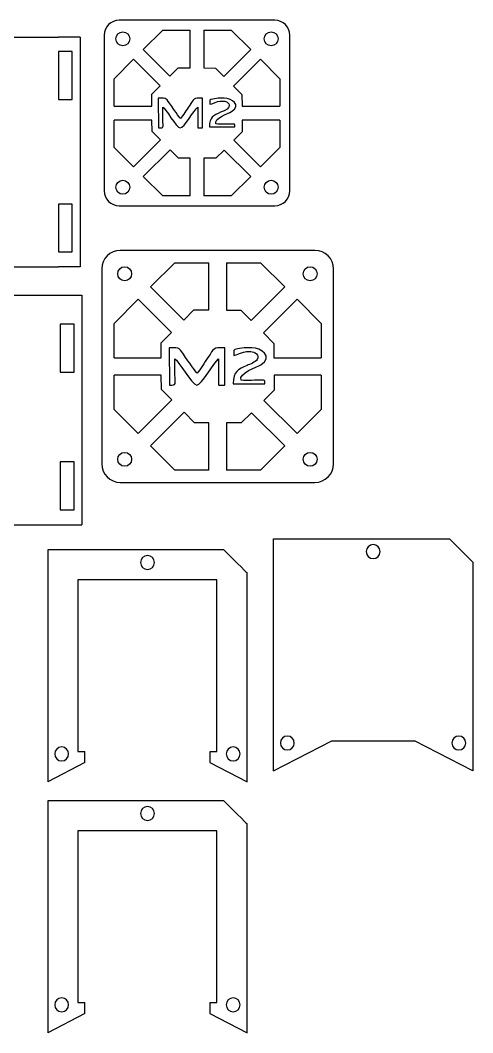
# Model space of a CAD drawing. Extents: x -24.1 to -10.2, y -0.6 to 8.4.
# Drawn here: x -14.04 to -10.19, y -0.2 to 8.39 of the extents above; entities that cross this region are included whole.
import ezdxf

# ---------------------------------------------------------------- set-up
doc = ezdxf.new("R2010")
doc.units = 0
doc.layers.add('LAYER_1', color=7, linetype='CONTINUOUS')

msp = doc.modelspace()

# ---------------------------------------------------------------- linework, layer by layer
at = {"layer": 'LAYER_1'}
for points in [[(-13.7133, 7.7194), (-13.5952, 7.7194), (-13.5952, 8.125), (-13.7133, 8.125), (-13.7133, 7.7194)], [(-13.7133, 6.4257), (-13.5952, 6.4257), (-13.5952, 6.8312), (-13.7133, 6.8312), (-13.7133, 6.4257)], [(-13.6977, 5.4061), (-13.5796, 5.4061), (-13.5796, 5.8116), (-13.6977, 5.8116), (-13.6977, 5.4061)], [(-13.6977, 4.2373), (-13.5796, 4.2373), (-13.5796, 4.6428), (-13.6977, 4.6428), (-13.6977, 4.2373)]]:
    msp.add_lwpolyline(points, close=True, dxfattribs=at)
at = {"layer": 'LAYER_1', "color": 250}
for centre in [(-13.1655, 8.2337), (-11.9057, 8.2337), (-13.1655, 6.9738), (-11.9057, 6.9738), (-13.1497, 6.2401), (-11.5749, 6.2401), (-13.1497, 4.6653), (-11.5749, 4.6653)]:
    msp.add_ellipse(centre, major_axis=(0, 0.0591), ratio=1, dxfattribs=at)
for points, knots in [([(-13.197, 8.3912), (-13.197, 8.3912), (-11.8742, 8.3912), (-11.8742, 8.3912), (-11.8742, 8.3912), (-11.8049, 8.3912), (-11.7482, 8.3345), (-11.7482, 8.2652), (-11.7482, 8.2652), (-11.7482, 8.2652), (-11.7482, 6.9424), (-11.7482, 6.9424), (-11.7482, 6.9424), (-11.7482, 6.8731), (-11.8049, 6.8164), (-11.8742, 6.8164), (-11.8742, 6.8164), (-11.8742, 6.8164), (-13.197, 6.8164), (-13.197, 6.8164), (-13.197, 6.8164), (-13.2663, 6.8164), (-13.323, 6.8731), (-13.323, 6.9424), (-13.323, 6.9424), (-13.323, 6.9424), (-13.323, 8.2652), (-13.323, 8.2652), (-13.323, 8.2652), (-13.323, 8.3345), (-13.2663, 8.3912), (-13.197, 8.3912)], [0, 0, 0, 0, 0.111111, 0.111111, 0.111111, 0.111111, 0.222222, 0.222222, 0.222222, 0.222222, 0.333333, 0.333333, 0.333333, 0.333333, 0.444444, 0.444444, 0.444444, 0.444444, 0.555556, 0.555556, 0.555556, 0.555556, 0.666667, 0.666667, 0.666667, 0.666667, 0.777778, 0.777778, 0.777778, 0.777778, 1, 1, 1, 1]), ([(-12.9915, 8.1431), (-12.9915, 8.1431), (-12.8271, 8.3075), (-12.8271, 8.3075), (-12.8271, 8.3075), (-12.8271, 8.3075), (-12.5946, 8.3075), (-12.5946, 8.3075)], [0, 0, 0, 0, 0.333333, 0.333333, 0.333333, 0.333333, 1, 1, 1, 1]), ([(-12.4765, 8.3075), (-12.4765, 8.3075), (-12.2441, 8.3075), (-12.2441, 8.3075), (-12.2441, 8.3075), (-12.2441, 8.3075), (-12.0797, 8.1431), (-12.0797, 8.1431)], [0, 0, 0, 0, 0.333333, 0.333333, 0.333333, 0.333333, 1, 1, 1, 1]), ([(-13.2393, 7.6628), (-13.2393, 7.6628), (-13.2393, 7.8953), (-13.2393, 7.8953), (-13.2393, 7.8953), (-13.2393, 7.8953), (-13.075, 8.0596), (-13.075, 8.0596)], [0, 0, 0, 0, 0.333333, 0.333333, 0.333333, 0.333333, 1, 1, 1, 1]), ([(-11.9962, 8.0596), (-11.9962, 8.0596), (-11.8319, 7.8953), (-11.8319, 7.8953), (-11.8319, 7.8953), (-11.8319, 7.8953), (-11.8319, 7.6628), (-11.8319, 7.6628)], [0, 0, 0, 0, 0.333333, 0.333333, 0.333333, 0.333333, 1, 1, 1, 1]), ([(-12.7661, 7.9178), (-12.7661, 7.9178), (-12.6963, 7.9876), (-12.6963, 7.9876), (-12.6963, 7.9876), (-12.6963, 7.9876), (-12.5946, 7.9871), (-12.5946, 7.9871)], [0, 0, 0, 0, 0.333333, 0.333333, 0.333333, 0.333333, 1, 1, 1, 1]), ([(-12.4765, 7.9864), (-12.4765, 7.9864), (-12.379, 7.9859), (-12.379, 7.9859), (-12.379, 7.9859), (-12.379, 7.9859), (-12.308, 7.9149), (-12.308, 7.9149)], [0, 0, 0, 0, 0.333333, 0.333333, 0.333333, 0.333333, 1, 1, 1, 1]), ([(-12.9189, 7.6628), (-12.9189, 7.6628), (-12.9195, 7.7645), (-12.9195, 7.7645), (-12.9195, 7.7645), (-12.9195, 7.7645), (-12.8496, 7.8343), (-12.8496, 7.8343)], [0, 0, 0, 0, 0.333333, 0.333333, 0.333333, 0.333333, 1, 1, 1, 1]), ([(-12.2245, 7.8314), (-12.2245, 7.8314), (-12.1535, 7.7603), (-12.1535, 7.7603), (-12.1535, 7.7603), (-12.1535, 7.7603), (-12.1529, 7.6628), (-12.1529, 7.6628)], [0, 0, 0, 0, 0.333333, 0.333333, 0.333333, 0.333333, 1, 1, 1, 1]), ([(-12.8638, 7.477), (-12.8638, 7.477), (-12.8658, 7.7284), (-12.8658, 7.7284), (-12.8658, 7.7284), (-12.8658, 7.7284), (-12.8658, 7.7305), (-12.8658, 7.7305), (-12.8658, 7.7305), (-12.7815, 7.7305), (-12.8026, 7.7317), (-12.7531, 7.6641), (-12.7531, 7.6641), (-12.7428, 7.65), (-12.6817, 7.5615), (-12.6755, 7.5574), (-12.6755, 7.5574), (-12.6526, 7.5862), (-12.6248, 7.6291), (-12.6017, 7.6633), (-12.6017, 7.6633), (-12.5565, 7.7299), (-12.569, 7.7305), (-12.4897, 7.7305), (-12.4897, 7.7305), (-12.4897, 7.7305), (-12.4877, 7.7305), (-12.4877, 7.7305), (-12.4877, 7.7305), (-12.4877, 7.7305), (-12.4878, 7.4786), (-12.4878, 7.4786), (-12.4878, 7.4786), (-12.4878, 7.4786), (-12.4892, 7.477), (-12.4892, 7.477), (-12.4892, 7.477), (-12.4892, 7.477), (-12.5272, 7.4775), (-12.5272, 7.4775), (-12.5272, 7.4775), (-12.5272, 7.4775), (-12.5295, 7.4797), (-12.5295, 7.4797), (-12.5295, 7.4797), (-12.5295, 7.4797), (-12.5297, 7.6547), (-12.5297, 7.6547), (-12.5297, 7.6547), (-12.5594, 7.6317), (-12.6464, 7.4767), (-12.6776, 7.4775), (-12.6776, 7.4775), (-12.7098, 7.4783), (-12.8065, 7.6484), (-12.8258, 7.6547), (-12.8258, 7.6547), (-12.8258, 7.6186), (-12.8258, 7.5824), (-12.8258, 7.5463), (-12.8258, 7.5463), (-12.8258, 7.4821), (-12.8099, 7.477), (-12.8638, 7.477)], [0, 0, 0, 0, 0.058824, 0.058824, 0.058824, 0.058824, 0.117647, 0.117647, 0.117647, 0.117647, 0.176471, 0.176471, 0.176471, 0.176471, 0.235294, 0.235294, 0.235294, 0.235294, 0.294118, 0.294118, 0.294118, 0.294118, 0.352941, 0.352941, 0.352941, 0.352941, 0.411765, 0.411765, 0.411765, 0.411765, 0.470588, 0.470588, 0.470588, 0.470588, 0.529412, 0.529412, 0.529412, 0.529412, 0.588235, 0.588235, 0.588235, 0.588235, 0.647059, 0.647059, 0.647059, 0.647059, 0.705882, 0.705882, 0.705882, 0.705882, 0.764706, 0.764706, 0.764706, 0.764706, 0.823529, 0.823529, 0.823529, 0.823529, 0.882353, 0.882353, 0.882353, 0.882353, 1, 1, 1, 1]), ([(-12.4257, 7.6785), (-12.4257, 7.7138), (-12.4333, 7.7168), (-12.4005, 7.7228), (-12.4005, 7.7228), (-12.3817, 7.7262), (-12.3611, 7.7305), (-12.3417, 7.7305), (-12.3417, 7.7305), (-12.3417, 7.7305), (-12.3037, 7.7305), (-12.3037, 7.7305), (-12.3037, 7.7305), (-12.2387, 7.7305), (-12.1569, 7.6692), (-12.2417, 7.6157), (-12.2417, 7.6157), (-12.2681, 7.599), (-12.396, 7.5591), (-12.3761, 7.5112), (-12.3761, 7.5112), (-12.3653, 7.5059), (-12.303, 7.5095), (-12.2857, 7.5095), (-12.2857, 7.5095), (-12.2699, 7.5095), (-12.2547, 7.5097), (-12.2391, 7.5101), (-12.2391, 7.5101), (-12.2105, 7.5109), (-12.2156, 7.5127), (-12.2156, 7.4856), (-12.2156, 7.4856), (-12.2156, 7.4856), (-12.2176, 7.4856), (-12.2176, 7.4856), (-12.2176, 7.4856), (-12.2176, 7.4856), (-12.4297, 7.4856), (-12.4297, 7.4856), (-12.4297, 7.4856), (-12.4297, 7.4856), (-12.4297, 7.4878), (-12.4297, 7.4878), (-12.4297, 7.4878), (-12.4297, 7.5715), (-12.3984, 7.5817), (-12.3347, 7.6103), (-12.3347, 7.6103), (-12.3167, 7.6184), (-12.2782, 7.6325), (-12.267, 7.65), (-12.267, 7.65), (-12.2474, 7.6807), (-12.2851, 7.7045), (-12.3097, 7.7045), (-12.3097, 7.7045), (-12.3097, 7.7045), (-12.3397, 7.7045), (-12.3397, 7.7045), (-12.3397, 7.7045), (-12.3621, 7.7045), (-12.412, 7.6785), (-12.4257, 7.6785)], [0, 0, 0, 0, 0.058824, 0.058824, 0.058824, 0.058824, 0.117647, 0.117647, 0.117647, 0.117647, 0.176471, 0.176471, 0.176471, 0.176471, 0.235294, 0.235294, 0.235294, 0.235294, 0.294118, 0.294118, 0.294118, 0.294118, 0.352941, 0.352941, 0.352941, 0.352941, 0.411765, 0.411765, 0.411765, 0.411765, 0.470588, 0.470588, 0.470588, 0.470588, 0.529412, 0.529412, 0.529412, 0.529412, 0.588235, 0.588235, 0.588235, 0.588235, 0.647059, 0.647059, 0.647059, 0.647059, 0.705882, 0.705882, 0.705882, 0.705882, 0.764706, 0.764706, 0.764706, 0.764706, 0.823529, 0.823529, 0.823529, 0.823529, 0.882353, 0.882353, 0.882353, 0.882353, 1, 1, 1, 1]), ([(-13.075, 7.1479), (-13.075, 7.1479), (-13.2393, 7.3123), (-13.2393, 7.3123), (-13.2393, 7.3123), (-13.2393, 7.3123), (-13.2393, 7.5447), (-13.2393, 7.5447)], [0, 0, 0, 0, 0.333333, 0.333333, 0.333333, 0.333333, 1, 1, 1, 1]), ([(-12.8467, 7.3762), (-12.8467, 7.3762), (-12.9177, 7.4472), (-12.9177, 7.4472), (-12.9177, 7.4472), (-12.9177, 7.4472), (-12.9183, 7.5447), (-12.9183, 7.5447)], [0, 0, 0, 0, 0.333333, 0.333333, 0.333333, 0.333333, 1, 1, 1, 1]), ([(-12.1523, 7.5447), (-12.1523, 7.5447), (-12.1517, 7.4431), (-12.1517, 7.4431), (-12.1517, 7.4431), (-12.1517, 7.4431), (-12.2216, 7.3732), (-12.2216, 7.3732)], [0, 0, 0, 0, 0.333333, 0.333333, 0.333333, 0.333333, 1, 1, 1, 1]), ([(-11.8319, 7.5447), (-11.8319, 7.5447), (-11.8319, 7.3123), (-11.8319, 7.3123), (-11.8319, 7.3123), (-11.8319, 7.3123), (-11.9962, 7.1479), (-11.9962, 7.1479)], [0, 0, 0, 0, 0.333333, 0.333333, 0.333333, 0.333333, 1, 1, 1, 1]), ([(-12.5946, 7.2211), (-12.5946, 7.2211), (-12.6922, 7.2216), (-12.6922, 7.2216), (-12.6922, 7.2216), (-12.6922, 7.2216), (-12.7632, 7.2926), (-12.7632, 7.2926)], [0, 0, 0, 0, 0.333333, 0.333333, 0.333333, 0.333333, 1, 1, 1, 1]), ([(-12.3051, 7.2897), (-12.3051, 7.2897), (-12.3749, 7.2199), (-12.3749, 7.2199), (-12.3749, 7.2199), (-12.3749, 7.2199), (-12.4765, 7.2204), (-12.4765, 7.2204)], [0, 0, 0, 0, 0.333333, 0.333333, 0.333333, 0.333333, 1, 1, 1, 1]), ([(-12.5946, 6.9), (-12.5946, 6.9), (-12.8271, 6.9), (-12.8271, 6.9), (-12.8271, 6.9), (-12.8271, 6.9), (-12.9915, 7.0644), (-12.9915, 7.0644)], [0, 0, 0, 0, 0.333333, 0.333333, 0.333333, 0.333333, 1, 1, 1, 1]), ([(-12.0797, 7.0644), (-12.0797, 7.0644), (-12.2441, 6.9), (-12.2441, 6.9), (-12.2441, 6.9), (-12.2441, 6.9), (-12.4765, 6.9), (-12.4765, 6.9)], [0, 0, 0, 0, 0.333333, 0.333333, 0.333333, 0.333333, 1, 1, 1, 1]), ([(-13.1871, 6.4379), (-13.1871, 6.4379), (-11.5336, 6.4379), (-11.5336, 6.4379), (-11.5336, 6.4379), (-11.4469, 6.4379), (-11.3761, 6.367), (-11.3761, 6.2804), (-11.3761, 6.2804), (-11.3761, 6.2804), (-11.3761, 4.6268), (-11.3761, 4.6268), (-11.3761, 4.6268), (-11.3761, 4.5402), (-11.4469, 4.4694), (-11.5336, 4.4694), (-11.5336, 4.4694), (-11.5336, 4.4694), (-13.1871, 4.4694), (-13.1871, 4.4694), (-13.1871, 4.4694), (-13.2737, 4.4694), (-13.3446, 4.5402), (-13.3446, 4.6268), (-13.3446, 4.6268), (-13.3446, 4.6268), (-13.3446, 6.2804), (-13.3446, 6.2804), (-13.3446, 6.2804), (-13.3446, 6.367), (-13.2737, 6.4379), (-13.1871, 6.4379)], [0, 0, 0, 0, 0.111111, 0.111111, 0.111111, 0.111111, 0.222222, 0.222222, 0.222222, 0.222222, 0.333333, 0.333333, 0.333333, 0.333333, 0.444444, 0.444444, 0.444444, 0.444444, 0.555556, 0.555556, 0.555556, 0.555556, 0.666667, 0.666667, 0.666667, 0.666667, 0.777778, 0.777778, 0.777778, 0.777778, 1, 1, 1, 1]), ([(-12.9302, 6.1278), (-12.9302, 6.1278), (-12.7247, 6.3333), (-12.7247, 6.3333), (-12.7247, 6.3333), (-12.7247, 6.3333), (-12.4342, 6.3333), (-12.4342, 6.3333)], [0, 0, 0, 0, 0.333333, 0.333333, 0.333333, 0.333333, 1, 1, 1, 1]), ([(-12.2865, 6.3333), (-12.2865, 6.3333), (-11.996, 6.3333), (-11.996, 6.3333), (-11.996, 6.3333), (-11.996, 6.3333), (-11.7905, 6.1278), (-11.7905, 6.1278)], [0, 0, 0, 0, 0.333333, 0.333333, 0.333333, 0.333333, 1, 1, 1, 1]), ([(-13.24, 5.5274), (-13.24, 5.5274), (-13.24, 5.818), (-13.24, 5.818), (-13.24, 5.818), (-13.24, 5.818), (-13.0346, 6.0234), (-13.0346, 6.0234)], [0, 0, 0, 0, 0.333333, 0.333333, 0.333333, 0.333333, 1, 1, 1, 1]), ([(-11.6861, 6.0234), (-11.6861, 6.0234), (-11.4807, 5.818), (-11.4807, 5.818), (-11.4807, 5.818), (-11.4807, 5.818), (-11.4807, 5.5274), (-11.4807, 5.5274)], [0, 0, 0, 0, 0.333333, 0.333333, 0.333333, 0.333333, 1, 1, 1, 1]), ([(-12.6485, 5.8462), (-12.6485, 5.8462), (-12.5612, 5.9334), (-12.5612, 5.9334), (-12.5612, 5.9334), (-12.5612, 5.9334), (-12.4342, 5.9327), (-12.4342, 5.9327)], [0, 0, 0, 0, 0.333333, 0.333333, 0.333333, 0.333333, 1, 1, 1, 1]), ([(-12.2865, 5.9319), (-12.2865, 5.9319), (-12.1646, 5.9313), (-12.1646, 5.9313), (-12.1646, 5.9313), (-12.1646, 5.9313), (-12.0759, 5.8425), (-12.0759, 5.8425)], [0, 0, 0, 0, 0.333333, 0.333333, 0.333333, 0.333333, 1, 1, 1, 1]), ([(-12.8395, 5.5274), (-12.8395, 5.5274), (-12.8402, 5.6545), (-12.8402, 5.6545), (-12.8402, 5.6545), (-12.8402, 5.6545), (-12.7529, 5.7418), (-12.7529, 5.7418)], [0, 0, 0, 0, 0.333333, 0.333333, 0.333333, 0.333333, 1, 1, 1, 1]), ([(-11.9714, 5.7381), (-11.9714, 5.7381), (-11.8827, 5.6493), (-11.8827, 5.6493), (-11.8827, 5.6493), (-11.8827, 5.6493), (-11.882, 5.5274), (-11.882, 5.5274)], [0, 0, 0, 0, 0.333333, 0.333333, 0.333333, 0.333333, 1, 1, 1, 1]), ([(-12.7706, 5.2951), (-12.7706, 5.2951), (-12.7731, 5.6094), (-12.7731, 5.6094), (-12.7731, 5.6094), (-12.7731, 5.6094), (-12.7731, 5.6121), (-12.7731, 5.6121), (-12.7731, 5.6121), (-12.6678, 5.6121), (-12.6941, 5.6136), (-12.6322, 5.529), (-12.6322, 5.529), (-12.6193, 5.5114), (-12.543, 5.4008), (-12.5352, 5.3957), (-12.5352, 5.3957), (-12.5066, 5.4317), (-12.4719, 5.4853), (-12.4429, 5.528), (-12.4429, 5.528), (-12.3864, 5.6113), (-12.4021, 5.6121), (-12.303, 5.6121), (-12.303, 5.6121), (-12.303, 5.6121), (-12.3004, 5.6121), (-12.3004, 5.6121), (-12.3004, 5.6121), (-12.3004, 5.6121), (-12.3005, 5.2971), (-12.3005, 5.2971), (-12.3005, 5.2971), (-12.3005, 5.2971), (-12.3024, 5.2952), (-12.3024, 5.2952), (-12.3024, 5.2952), (-12.3024, 5.2952), (-12.3499, 5.2958), (-12.3499, 5.2958), (-12.3499, 5.2958), (-12.3499, 5.2958), (-12.3527, 5.2985), (-12.3527, 5.2985), (-12.3527, 5.2985), (-12.3527, 5.2985), (-12.353, 5.5173), (-12.353, 5.5173), (-12.353, 5.5173), (-12.3901, 5.4885), (-12.4989, 5.2948), (-12.5379, 5.2957), (-12.5379, 5.2957), (-12.5781, 5.2967), (-12.699, 5.5094), (-12.7231, 5.5173), (-12.7231, 5.5173), (-12.7231, 5.4721), (-12.7231, 5.427), (-12.7231, 5.3818), (-12.7231, 5.3818), (-12.7231, 5.3015), (-12.7032, 5.2951), (-12.7706, 5.2951)], [0, 0, 0, 0, 0.058824, 0.058824, 0.058824, 0.058824, 0.117647, 0.117647, 0.117647, 0.117647, 0.176471, 0.176471, 0.176471, 0.176471, 0.235294, 0.235294, 0.235294, 0.235294, 0.294118, 0.294118, 0.294118, 0.294118, 0.352941, 0.352941, 0.352941, 0.352941, 0.411765, 0.411765, 0.411765, 0.411765, 0.470588, 0.470588, 0.470588, 0.470588, 0.529412, 0.529412, 0.529412, 0.529412, 0.588235, 0.588235, 0.588235, 0.588235, 0.647059, 0.647059, 0.647059, 0.647059, 0.705882, 0.705882, 0.705882, 0.705882, 0.764706, 0.764706, 0.764706, 0.764706, 0.823529, 0.823529, 0.823529, 0.823529, 0.882353, 0.882353, 0.882353, 0.882353, 1, 1, 1, 1]), ([(-12.223, 5.5471), (-12.223, 5.5911), (-12.2325, 5.5949), (-12.1915, 5.6024), (-12.1915, 5.6024), (-12.1679, 5.6067), (-12.1422, 5.6121), (-12.1179, 5.6121), (-12.1179, 5.6121), (-12.1179, 5.6121), (-12.0705, 5.6121), (-12.0705, 5.6121), (-12.0705, 5.6121), (-11.9892, 5.6121), (-11.8869, 5.5354), (-11.9929, 5.4685), (-11.9929, 5.4685), (-12.026, 5.4476), (-12.1858, 5.3977), (-12.1609, 5.3379), (-12.1609, 5.3379), (-12.1475, 5.3313), (-12.0695, 5.3358), (-12.0479, 5.3358), (-12.0479, 5.3358), (-12.0283, 5.3358), (-12.0092, 5.336), (-11.9897, 5.3366), (-11.9897, 5.3366), (-11.954, 5.3375), (-11.9604, 5.3398), (-11.9604, 5.306), (-11.9604, 5.306), (-11.9604, 5.306), (-11.9629, 5.306), (-11.9629, 5.306), (-11.9629, 5.306), (-11.9629, 5.306), (-12.228, 5.306), (-12.228, 5.306), (-12.228, 5.306), (-12.228, 5.306), (-12.228, 5.3087), (-12.228, 5.3087), (-12.228, 5.3087), (-12.228, 5.4133), (-12.1889, 5.426), (-12.1092, 5.4618), (-12.1092, 5.4618), (-12.0867, 5.4719), (-12.0386, 5.4896), (-12.0246, 5.5114), (-12.0246, 5.5114), (-12.0001, 5.5498), (-12.0472, 5.5796), (-12.0779, 5.5796), (-12.0779, 5.5796), (-12.0779, 5.5796), (-12.1154, 5.5796), (-12.1154, 5.5796), (-12.1154, 5.5796), (-12.1434, 5.5796), (-12.2059, 5.5471), (-12.223, 5.5471)], [0, 0, 0, 0, 0.058824, 0.058824, 0.058824, 0.058824, 0.117647, 0.117647, 0.117647, 0.117647, 0.176471, 0.176471, 0.176471, 0.176471, 0.235294, 0.235294, 0.235294, 0.235294, 0.294118, 0.294118, 0.294118, 0.294118, 0.352941, 0.352941, 0.352941, 0.352941, 0.411765, 0.411765, 0.411765, 0.411765, 0.470588, 0.470588, 0.470588, 0.470588, 0.529412, 0.529412, 0.529412, 0.529412, 0.588235, 0.588235, 0.588235, 0.588235, 0.647059, 0.647059, 0.647059, 0.647059, 0.705882, 0.705882, 0.705882, 0.705882, 0.764706, 0.764706, 0.764706, 0.764706, 0.823529, 0.823529, 0.823529, 0.823529, 0.882353, 0.882353, 0.882353, 0.882353, 1, 1, 1, 1]), ([(-13.0346, 4.8838), (-13.0346, 4.8838), (-13.24, 5.0892), (-13.24, 5.0892), (-13.24, 5.0892), (-13.24, 5.0892), (-13.24, 5.3798), (-13.24, 5.3798)], [0, 0, 0, 0, 0.333333, 0.333333, 0.333333, 0.333333, 1, 1, 1, 1]), ([(-12.7492, 5.1691), (-12.7492, 5.1691), (-12.838, 5.2579), (-12.838, 5.2579), (-12.838, 5.2579), (-12.838, 5.2579), (-12.8387, 5.3798), (-12.8387, 5.3798)], [0, 0, 0, 0, 0.333333, 0.333333, 0.333333, 0.333333, 1, 1, 1, 1]), ([(-11.8812, 5.3798), (-11.8812, 5.3798), (-11.8805, 5.2527), (-11.8805, 5.2527), (-11.8805, 5.2527), (-11.8805, 5.2527), (-11.9678, 5.1654), (-11.9678, 5.1654)], [0, 0, 0, 0, 0.333333, 0.333333, 0.333333, 0.333333, 1, 1, 1, 1]), ([(-11.4807, 5.3798), (-11.4807, 5.3798), (-11.4807, 5.0892), (-11.4807, 5.0892), (-11.4807, 5.0892), (-11.4807, 5.0892), (-11.6861, 4.8838), (-11.6861, 4.8838)], [0, 0, 0, 0, 0.333333, 0.333333, 0.333333, 0.333333, 1, 1, 1, 1]), ([(-12.4342, 4.9752), (-12.4342, 4.9752), (-12.556, 4.9759), (-12.556, 4.9759), (-12.556, 4.9759), (-12.556, 4.9759), (-12.6448, 5.0647), (-12.6448, 5.0647)], [0, 0, 0, 0, 0.333333, 0.333333, 0.333333, 0.333333, 1, 1, 1, 1]), ([(-12.0722, 5.061), (-12.0722, 5.061), (-12.1594, 4.9738), (-12.1594, 4.9738), (-12.1594, 4.9738), (-12.1594, 4.9738), (-12.2865, 4.9745), (-12.2865, 4.9745)], [0, 0, 0, 0, 0.333333, 0.333333, 0.333333, 0.333333, 1, 1, 1, 1]), ([(-12.4342, 4.5739), (-12.4342, 4.5739), (-12.7247, 4.5739), (-12.7247, 4.5739), (-12.7247, 4.5739), (-12.7247, 4.5739), (-12.9302, 4.7794), (-12.9302, 4.7794)], [0, 0, 0, 0, 0.333333, 0.333333, 0.333333, 0.333333, 1, 1, 1, 1]), ([(-11.7905, 4.7794), (-11.7905, 4.7794), (-11.996, 4.5739), (-11.996, 4.5739), (-11.996, 4.5739), (-11.996, 4.5739), (-12.2865, 4.5739), (-12.2865, 4.5739)], [0, 0, 0, 0, 0.333333, 0.333333, 0.333333, 0.333333, 1, 1, 1, 1]), ([(-11.8863, 2.0219), (-11.8863, 2.0219), (-11.8863, 3.9904), (-11.8863, 3.9904), (-11.8863, 3.9904), (-11.8863, 3.9904), (-10.3902, 3.9904), (-10.3902, 3.9904)], [0, 0, 0, 0, 0.333333, 0.333333, 0.333333, 0.333333, 1, 1, 1, 1]), ([(-12.3069, 3.8977), (-12.3069, 3.8977), (-13.803, 3.8977), (-13.803, 3.8977), (-13.803, 3.8977), (-13.803, 3.8977), (-13.803, 1.9292), (-13.803, 1.9292)], [0, 0, 0, 0, 0.333333, 0.333333, 0.333333, 0.333333, 1, 1, 1, 1]), ([(-10.9808, 3.8821), (-10.9808, 3.8495), (-11.0072, 3.8231), (-11.0399, 3.8231), (-11.0399, 3.8231), (-11.0725, 3.8231), (-11.0989, 3.8495), (-11.0989, 3.8821), (-11.0989, 3.8821), (-11.0989, 3.9147), (-11.0725, 3.9412), (-11.0399, 3.9412), (-11.0399, 3.9412), (-11.0072, 3.9412), (-10.9808, 3.9147), (-10.9808, 3.8821)], [0, 0, 0, 0, 0.2, 0.2, 0.2, 0.2, 0.4, 0.4, 0.4, 0.4, 0.6, 0.6, 0.6, 0.6, 1, 1, 1, 1]), ([(-12.8975, 3.7894), (-12.8975, 3.7568), (-12.9239, 3.7303), (-12.9565, 3.7303), (-12.9565, 3.7303), (-12.9891, 3.7303), (-13.0156, 3.7568), (-13.0156, 3.7894), (-13.0156, 3.7894), (-13.0156, 3.822), (-12.9891, 3.8484), (-12.9565, 3.8484), (-12.9565, 3.8484), (-12.9239, 3.8484), (-12.8975, 3.822), (-12.8975, 3.7894)], [0, 0, 0, 0, 0.2, 0.2, 0.2, 0.2, 0.4, 0.4, 0.4, 0.4, 0.6, 0.6, 0.6, 0.6, 1, 1, 1, 1]), ([(-12.425, 2.1851), (-12.425, 2.1851), (-12.366, 2.1851), (-12.366, 2.1851), (-12.366, 2.1851), (-12.366, 2.1851), (-12.366, 3.6418), (-12.366, 3.6418), (-12.366, 3.6418), (-12.366, 3.6418), (-13.5471, 3.6418), (-13.5471, 3.6418), (-13.5471, 3.6418), (-13.5471, 3.6418), (-13.5471, 2.1851), (-13.5471, 2.1851), (-13.5471, 2.1851), (-13.5471, 2.1851), (-13.488, 2.1851), (-13.488, 2.1851)], [0, 0, 0, 0, 0.166667, 0.166667, 0.166667, 0.166667, 0.333333, 0.333333, 0.333333, 0.333333, 0.5, 0.5, 0.5, 0.5, 0.666667, 0.666667, 0.666667, 0.666667, 1, 1, 1, 1]), ([(-11.7092, 2.2581), (-11.7092, 2.2255), (-11.7356, 2.199), (-11.7682, 2.199), (-11.7682, 2.199), (-11.8008, 2.199), (-11.8273, 2.2255), (-11.8273, 2.2581), (-11.8273, 2.2581), (-11.8273, 2.2907), (-11.8008, 2.3172), (-11.7682, 2.3172), (-11.7682, 2.3172), (-11.7356, 2.3172), (-11.7092, 2.2907), (-11.7092, 2.2581)], [0, 0, 0, 0, 0.2, 0.2, 0.2, 0.2, 0.4, 0.4, 0.4, 0.4, 0.6, 0.6, 0.6, 0.6, 1, 1, 1, 1]), ([(-10.2525, 2.2581), (-10.2525, 2.2255), (-10.2789, 2.199), (-10.3115, 2.199), (-10.3115, 2.199), (-10.3441, 2.199), (-10.3706, 2.2255), (-10.3706, 2.2581), (-10.3706, 2.2581), (-10.3706, 2.2907), (-10.3441, 2.3172), (-10.3115, 2.3172), (-10.3115, 2.3172), (-10.2789, 2.3172), (-10.2525, 2.2907), (-10.2525, 2.2581)], [0, 0, 0, 0, 0.2, 0.2, 0.2, 0.2, 0.4, 0.4, 0.4, 0.4, 0.6, 0.6, 0.6, 0.6, 1, 1, 1, 1]), ([(-13.6258, 2.1654), (-13.6258, 2.1328), (-13.6523, 2.1063), (-13.6849, 2.1063), (-13.6849, 2.1063), (-13.7175, 2.1063), (-13.7439, 2.1328), (-13.7439, 2.1654), (-13.7439, 2.1654), (-13.7439, 2.198), (-13.7175, 2.2244), (-13.6849, 2.2244), (-13.6849, 2.2244), (-13.6523, 2.2244), (-13.6258, 2.198), (-13.6258, 2.1654)], [0, 0, 0, 0, 0.2, 0.2, 0.2, 0.2, 0.4, 0.4, 0.4, 0.4, 0.6, 0.6, 0.6, 0.6, 1, 1, 1, 1]), ([(-12.1691, 2.1654), (-12.1691, 2.1328), (-12.1956, 2.1063), (-12.2282, 2.1063), (-12.2282, 2.1063), (-12.2608, 2.1063), (-12.2873, 2.1328), (-12.2873, 2.1654), (-12.2873, 2.1654), (-12.2873, 2.198), (-12.2608, 2.2244), (-12.2282, 2.2244), (-12.2282, 2.2244), (-12.1956, 2.2244), (-12.1691, 2.198), (-12.1691, 2.1654)], [0, 0, 0, 0, 0.2, 0.2, 0.2, 0.2, 0.4, 0.4, 0.4, 0.4, 0.6, 0.6, 0.6, 0.6, 1, 1, 1, 1]), ([(-12.3069, 1.768), (-12.3069, 1.768), (-13.803, 1.768), (-13.803, 1.768), (-13.803, 1.768), (-13.803, 1.768), (-13.803, -0.2005), (-13.803, -0.2005)], [0, 0, 0, 0, 0.333333, 0.333333, 0.333333, 0.333333, 1, 1, 1, 1]), ([(-12.8975, 1.6597), (-12.8975, 1.6271), (-12.9239, 1.6007), (-12.9565, 1.6007), (-12.9565, 1.6007), (-12.9891, 1.6007), (-13.0156, 1.6271), (-13.0156, 1.6597), (-13.0156, 1.6597), (-13.0156, 1.6924), (-12.9891, 1.7188), (-12.9565, 1.7188), (-12.9565, 1.7188), (-12.9239, 1.7188), (-12.8975, 1.6924), (-12.8975, 1.6597)], [0, 0, 0, 0, 0.2, 0.2, 0.2, 0.2, 0.4, 0.4, 0.4, 0.4, 0.6, 0.6, 0.6, 0.6, 1, 1, 1, 1]), ([(-12.425, 0.0554), (-12.425, 0.0554), (-12.366, 0.0554), (-12.366, 0.0554), (-12.366, 0.0554), (-12.366, 0.0554), (-12.366, 1.5121), (-12.366, 1.5121), (-12.366, 1.5121), (-12.366, 1.5121), (-13.5471, 1.5121), (-13.5471, 1.5121), (-13.5471, 1.5121), (-13.5471, 1.5121), (-13.5471, 0.0554), (-13.5471, 0.0554), (-13.5471, 0.0554), (-13.5471, 0.0554), (-13.488, 0.0554), (-13.488, 0.0554)], [0, 0, 0, 0, 0.166667, 0.166667, 0.166667, 0.166667, 0.333333, 0.333333, 0.333333, 0.333333, 0.5, 0.5, 0.5, 0.5, 0.666667, 0.666667, 0.666667, 0.666667, 1, 1, 1, 1]), ([(-13.6258, 0.0357), (-13.6258, 0.0031), (-13.6523, -0.0233), (-13.6849, -0.0233), (-13.6849, -0.0233), (-13.7175, -0.0233), (-13.7439, 0.0031), (-13.7439, 0.0357), (-13.7439, 0.0357), (-13.7439, 0.0683), (-13.7175, 0.0948), (-13.6849, 0.0948), (-13.6849, 0.0948), (-13.6523, 0.0948), (-13.6258, 0.0683), (-13.6258, 0.0357)], [0, 0, 0, 0, 0.2, 0.2, 0.2, 0.2, 0.4, 0.4, 0.4, 0.4, 0.6, 0.6, 0.6, 0.6, 1, 1, 1, 1]), ([(-12.1691, 0.0357), (-12.1691, 0.0031), (-12.1956, -0.0233), (-12.2282, -0.0233), (-12.2282, -0.0233), (-12.2608, -0.0233), (-12.2873, 0.0031), (-12.2873, 0.0357), (-12.2873, 0.0357), (-12.2873, 0.0683), (-12.2608, 0.0948), (-12.2282, 0.0948), (-12.2282, 0.0948), (-12.1956, 0.0948), (-12.1691, 0.0683), (-12.1691, 0.0357)], [0, 0, 0, 0, 0.2, 0.2, 0.2, 0.2, 0.4, 0.4, 0.4, 0.4, 0.6, 0.6, 0.6, 0.6, 1, 1, 1, 1])]:
    msp.add_open_spline(points, degree=3, knots=knots, dxfattribs=at)
at = {"layer": 'LAYER_1'}
for points in [[(-14.4023, 8.2481), (-14.4023, 8.2481), (-13.7133, 8.2481), (-13.7133, 8.2481)], [(-13.5292, 8.2481), (-13.5292, 8.2481), (-13.7133, 8.2481), (-13.7133, 8.2481)], [(-13.5292, 8.2481), (-13.5292, 8.2481), (-13.5292, 6.2983), (-13.5292, 6.2983)], [(-18.6345, 6.2983), (-18.6345, 6.2983), (-13.7133, 6.2983), (-13.7133, 6.2983)], [(-13.5292, 6.2983), (-13.5292, 6.2983), (-13.7133, 6.2983), (-13.7133, 6.2983)], [(-14.2685, 6.0597), (-14.2685, 6.0597), (-13.6977, 6.0597), (-13.6977, 6.0597)], [(-13.6977, 6.0597), (-13.6977, 6.0597), (-13.5136, 6.0597), (-13.5136, 6.0597)], [(-13.5136, 6.0597), (-13.5136, 6.0597), (-13.5136, 4.1099), (-13.5136, 4.1099)], [(-18.6189, 4.1099), (-18.6189, 4.1099), (-13.6977, 4.1099), (-13.6977, 4.1099)], [(-13.6977, 4.1099), (-13.6977, 4.1099), (-13.5136, 4.1099), (-13.5136, 4.1099)]]:
    msp.add_open_spline(points, degree=3, dxfattribs=at)
at = {"layer": 'LAYER_1', "color": 250}
for points in [[(-12.5946, 7.9871), (-12.5946, 7.9871), (-12.5946, 8.3075), (-12.5946, 8.3075)], [(-12.4765, 8.3075), (-12.4765, 8.3075), (-12.4765, 7.9864), (-12.4765, 7.9864)], [(-12.9915, 8.1431), (-12.9915, 8.1431), (-12.7661, 7.9178), (-12.7661, 7.9178)], [(-12.308, 7.9149), (-12.308, 7.9149), (-12.0797, 8.1431), (-12.0797, 8.1431)], [(-12.8496, 7.8343), (-12.8496, 7.8343), (-13.075, 8.0596), (-13.075, 8.0596)], [(-11.9962, 8.0596), (-11.9962, 8.0596), (-12.2245, 7.8314), (-12.2245, 7.8314)], [(-13.2393, 7.6628), (-13.2393, 7.6628), (-12.9189, 7.6628), (-12.9189, 7.6628)], [(-12.1529, 7.6628), (-12.1529, 7.6628), (-11.8319, 7.6628), (-11.8319, 7.6628)], [(-12.9183, 7.5447), (-12.9183, 7.5447), (-13.2393, 7.5447), (-13.2393, 7.5447)], [(-11.8319, 7.5447), (-11.8319, 7.5447), (-12.1523, 7.5447), (-12.1523, 7.5447)], [(-13.075, 7.1479), (-13.075, 7.1479), (-12.8467, 7.3762), (-12.8467, 7.3762)], [(-12.2215, 7.3732), (-12.2215, 7.3732), (-11.9962, 7.1479), (-11.9962, 7.1479)], [(-12.7632, 7.2926), (-12.7632, 7.2926), (-12.9915, 7.0644), (-12.9915, 7.0644)], [(-12.5946, 6.9), (-12.5946, 6.9), (-12.5946, 7.2211), (-12.5946, 7.2211)], [(-12.4765, 7.2204), (-12.4765, 7.2204), (-12.4765, 6.9), (-12.4765, 6.9)], [(-12.0797, 7.0644), (-12.0797, 7.0644), (-12.3051, 7.2897), (-12.3051, 7.2897)], [(-12.4342, 5.9327), (-12.4342, 5.9327), (-12.4342, 6.3333), (-12.4342, 6.3333)], [(-12.2865, 6.3333), (-12.2865, 6.3333), (-12.2865, 5.932), (-12.2865, 5.932)], [(-12.9302, 6.1278), (-12.9302, 6.1278), (-12.6485, 5.8462), (-12.6485, 5.8462)], [(-12.0758, 5.8425), (-12.0758, 5.8425), (-11.7905, 6.1278), (-11.7905, 6.1278)], [(-12.7529, 5.7418), (-12.7529, 5.7418), (-13.0346, 6.0234), (-13.0346, 6.0234)], [(-11.6861, 6.0234), (-11.6861, 6.0234), (-11.9714, 5.7381), (-11.9714, 5.7381)], [(-13.24, 5.5274), (-13.24, 5.5274), (-12.8395, 5.5274), (-12.8395, 5.5274)], [(-11.882, 5.5274), (-11.882, 5.5274), (-11.4807, 5.5274), (-11.4807, 5.5274)], [(-12.8387, 5.3798), (-12.8387, 5.3798), (-13.24, 5.3798), (-13.24, 5.3798)], [(-11.4807, 5.3798), (-11.4807, 5.3798), (-11.8812, 5.3798), (-11.8812, 5.3798)], [(-13.0346, 4.8838), (-13.0346, 4.8838), (-12.7492, 5.1691), (-12.7492, 5.1691)], [(-11.9678, 5.1654), (-11.9678, 5.1654), (-11.6861, 4.8838), (-11.6861, 4.8838)], [(-12.6448, 5.0647), (-12.6448, 5.0647), (-12.9302, 4.7794), (-12.9302, 4.7794)], [(-11.7905, 4.7794), (-11.7905, 4.7794), (-12.0722, 5.061), (-12.0722, 5.061)], [(-12.4342, 4.5739), (-12.4342, 4.5739), (-12.4342, 4.9753), (-12.4342, 4.9753)], [(-12.2865, 4.9745), (-12.2865, 4.9745), (-12.2865, 4.5739), (-12.2865, 4.5739)], [(-10.3902, 3.9904), (-10.1934, 3.7935), (-10.1934, 3.7935), (-10.1934, 3.7935)], [(-12.3069, 3.8977), (-12.1101, 3.7008), (-12.1101, 3.7008), (-12.1101, 3.7008)], [(-10.1934, 3.7935), (-10.1934, 3.7935), (-10.1934, 2.0219), (-10.1934, 2.0219)], [(-12.1101, 1.9292), (-12.1101, 1.9292), (-12.1101, 3.7008), (-12.1101, 3.7008)], [(-11.8863, 2.0219), (-11.8863, 2.0219), (-11.3898, 2.2778), (-11.3898, 2.2778)], [(-11.3898, 2.2778), (-11.3898, 2.2778), (-10.6876, 2.2778), (-10.6876, 2.2778)], [(-10.1934, 2.0219), (-10.1934, 2.0219), (-10.6876, 2.2778), (-10.6876, 2.2778)], [(-13.488, 2.0922), (-13.488, 2.0922), (-13.488, 2.1851), (-13.488, 2.1851)], [(-12.425, 2.0923), (-12.425, 2.0923), (-12.425, 2.1851), (-12.425, 2.1851)], [(-13.4877, 2.0916), (-13.4877, 2.0916), (-13.803, 1.9292), (-13.803, 1.9292)], [(-12.4253, 2.0917), (-12.4253, 2.0917), (-12.1101, 1.9292), (-12.1101, 1.9292)], [(-12.3069, 1.768), (-12.1101, 1.5712), (-12.1101, 1.5712), (-12.1101, 1.5712)], [(-12.1101, -0.2005), (-12.1101, -0.2005), (-12.1101, 1.5712), (-12.1101, 1.5712)], [(-13.488, -0.0375), (-13.488, -0.0375), (-13.488, 0.0554), (-13.488, 0.0554)], [(-12.425, -0.0374), (-12.425, -0.0374), (-12.425, 0.0554), (-12.425, 0.0554)], [(-13.4877, -0.038), (-13.4877, -0.038), (-13.803, -0.2005), (-13.803, -0.2005)], [(-12.4253, -0.038), (-12.4253, -0.038), (-12.1101, -0.2005), (-12.1101, -0.2005)]]:
    msp.add_open_spline(points, degree=3, dxfattribs=at)

doc.saveas('drawing.dxf')
